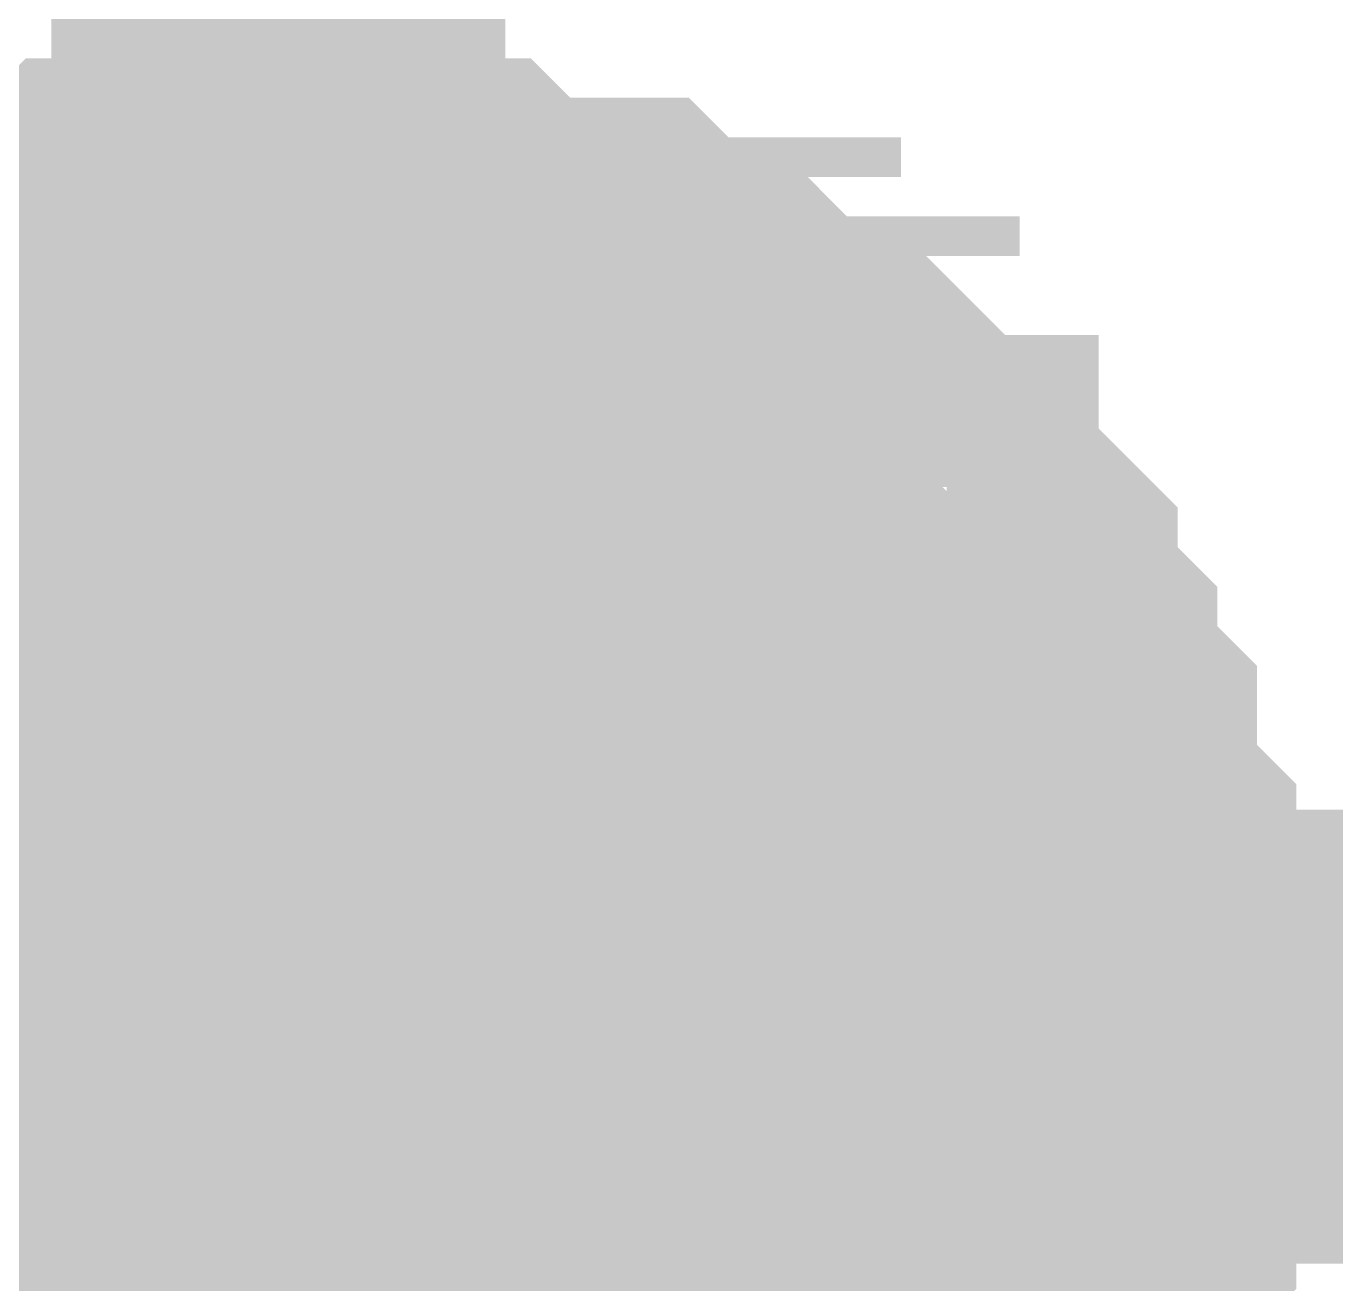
# Model space of a CAD drawing. Header units: inches. Extents: x 0 to 841, y 0 to 594.
# Drawn here: x 739.837 to 740.702, y 257.327 to 258.158 of the extents above; entities that cross this region are included whole.
import ezdxf

# ---------------------------------------------------------------- set-up
doc = ezdxf.new("R2010")
doc.units = ezdxf.units.IN
doc.layers.add('Sheet', color=255, linetype='Continuous')

msp = doc.modelspace()

# ---------------------------------------------------------------- linework, layer by layer
at = {"layer": 'Sheet'}
for points in [[(740.0037, 261.59308, 0.29972, 0.29972, 0), (740.0037, 257.49059, 0.29972, 0.29972, 0)], [(739.66399, 257.85641, 0.29972, 0.29972, 0), (739.69013, 257.88254, 0.29972, 0.29972, 0), (739.71626, 257.88254, 0.29972, 0.29972, 0), (739.74239, 257.90868, 0.29972, 0.29972, 0), (739.74239, 257.90868, 0.29972, 0.29972, 0), (739.76852, 257.93481, 0.29972, 0.29972, 0), (739.79465, 257.93481, 0.29972, 0.29972, 0), (739.82078, 257.96094, 0.29972, 0.29972, 0), (739.84691, 257.96094, 0.29972, 0.29972, 0), (739.87304, 257.96094, 0.29972, 0.29972, 0), (739.87304, 257.96094, 0.29972, 0.29972, 0), (739.89917, 257.98707, 0.29972, 0.29972, 0), (739.9253, 257.98707, 0.29972, 0.29972, 0), (739.95144, 257.98707, 0.29972, 0.29972, 0), (739.97757, 257.98707, 0.29972, 0.29972, 0), (740.0037, 257.98707, 0.29972, 0.29972, 0)], [(739.66399, 257.85641, 0.29972, 0.29972, 0), (739.69013, 257.88254, 0.29972, 0.29972, 0), (739.71626, 257.88254, 0.29972, 0.29972, 0), (739.74239, 257.90868, 0.29972, 0.29972, 0), (739.74239, 257.90868, 0.29972, 0.29972, 0), (739.76852, 257.93481, 0.29972, 0.29972, 0), (739.79465, 257.93481, 0.29972, 0.29972, 0), (739.82078, 257.96094, 0.29972, 0.29972, 0), (739.84691, 257.96094, 0.29972, 0.29972, 0), (739.87304, 257.96094, 0.29972, 0.29972, 0), (739.87304, 257.96094, 0.29972, 0.29972, 0), (739.89917, 257.98707, 0.29972, 0.29972, 0), (739.9253, 257.98707, 0.29972, 0.29972, 0), (739.95144, 257.98707, 0.29972, 0.29972, 0), (739.97757, 257.98707, 0.29972, 0.29972, 0), (740.0037, 257.98707, 0.29972, 0.29972, 0)], [(739.66399, 257.85641, 0.29972, 0.29972, 0), (739.69013, 257.88254, 0.29972, 0.29972, 0), (739.71626, 257.88254, 0.29972, 0.29972, 0), (739.74239, 257.90868, 0.29972, 0.29972, 0), (739.74239, 257.90868, 0.29972, 0.29972, 0), (739.76852, 257.93481, 0.29972, 0.29972, 0), (739.79465, 257.93481, 0.29972, 0.29972, 0), (739.82078, 257.96094, 0.29972, 0.29972, 0), (739.84691, 257.96094, 0.29972, 0.29972, 0), (739.87304, 257.96094, 0.29972, 0.29972, 0), (739.87304, 257.96094, 0.29972, 0.29972, 0), (739.89917, 257.98707, 0.29972, 0.29972, 0), (739.9253, 257.98707, 0.29972, 0.29972, 0), (739.95144, 257.98707, 0.29972, 0.29972, 0), (739.97757, 257.98707, 0.29972, 0.29972, 0), (740.0037, 257.98707, 0.29972, 0.29972, 0)], [(739.66399, 257.85641, 0.29972, 0.29972, 0), (739.69013, 257.88254, 0.29972, 0.29972, 0), (739.71626, 257.88254, 0.29972, 0.29972, 0), (739.74239, 257.90868, 0.29972, 0.29972, 0), (739.74239, 257.90868, 0.29972, 0.29972, 0), (739.76852, 257.93481, 0.29972, 0.29972, 0), (739.79465, 257.93481, 0.29972, 0.29972, 0), (739.82078, 257.96094, 0.29972, 0.29972, 0), (739.84691, 257.96094, 0.29972, 0.29972, 0), (739.87304, 257.96094, 0.29972, 0.29972, 0), (739.87304, 257.96094, 0.29972, 0.29972, 0), (739.89917, 257.98707, 0.29972, 0.29972, 0), (739.9253, 257.98707, 0.29972, 0.29972, 0), (739.95144, 257.98707, 0.29972, 0.29972, 0), (739.97757, 257.98707, 0.29972, 0.29972, 0), (740.0037, 257.98707, 0.29972, 0.29972, 0)], [(739.66399, 257.85641, 0.29972, 0.29972, 0), (739.69013, 257.88254, 0.29972, 0.29972, 0), (739.71626, 257.88254, 0.29972, 0.29972, 0), (739.74239, 257.90868, 0.29972, 0.29972, 0), (739.74239, 257.90868, 0.29972, 0.29972, 0), (739.76852, 257.93481, 0.29972, 0.29972, 0), (739.79465, 257.93481, 0.29972, 0.29972, 0), (739.82078, 257.96094, 0.29972, 0.29972, 0), (739.84691, 257.96094, 0.29972, 0.29972, 0), (739.87304, 257.96094, 0.29972, 0.29972, 0), (739.87304, 257.96094, 0.29972, 0.29972, 0), (739.89917, 257.98707, 0.29972, 0.29972, 0), (739.9253, 257.98707, 0.29972, 0.29972, 0), (739.95144, 257.98707, 0.29972, 0.29972, 0), (739.97757, 257.98707, 0.29972, 0.29972, 0), (740.0037, 257.98707, 0.29972, 0.29972, 0)], [(740.0037, 257.98707, 0.29972, 0.29972, 0), (740.0037, 257.98707, 0.29972, 0.29972, 0)], [(740.0037, 257.98707, 0.29972, 0.29972, 0), (740.02983, 257.98707, 0.29972, 0.29972, 0), (740.05596, 257.98707, 0.29972, 0.29972, 0), (740.08209, 257.98707, 0.29972, 0.29972, 0), (740.10822, 257.98707, 0.29972, 0.29972, 0), (740.13435, 257.96094, 0.29972, 0.29972, 0), (740.16048, 257.96094, 0.29972, 0.29972, 0), (740.18661, 257.96094, 0.29972, 0.29972, 0), (740.21275, 257.96094, 0.29972, 0.29972, 0), (740.23888, 257.93481, 0.29972, 0.29972, 0), (740.26501, 257.93481, 0.29972, 0.29972, 0), (740.26501, 257.90868, 0.29972, 0.29972, 0), (740.29114, 257.90868, 0.29972, 0.29972, 0), (740.31727, 257.88254, 0.29972, 0.29972, 0), (740.3434, 257.88254, 0.29972, 0.29972, 0), (740.3434, 257.85641, 0.29972, 0.29972, 0), (740.36953, 257.85641, 0.29972, 0.29972, 0), (740.39566, 257.83028, 0.29972, 0.29972, 0), (740.39566, 257.80415, 0.29972, 0.29972, 0), (740.42179, 257.80415, 0.29972, 0.29972, 0), (740.44792, 257.77802, 0.29972, 0.29972, 0), (740.44792, 257.75189, 0.29972, 0.29972, 0), (740.47405, 257.72576, 0.29972, 0.29972, 0), (740.47405, 257.69963, 0.29972, 0.29972, 0), (740.47405, 257.69963, 0.29972, 0.29972, 0), (740.50019, 257.6735, 0.29972, 0.29972, 0), (740.50019, 257.64737, 0.29972, 0.29972, 0), (740.50019, 257.62124, 0.29972, 0.29972, 0), (740.52632, 257.59511, 0.29972, 0.29972, 0), (740.52632, 257.56898, 0.29972, 0.29972, 0), (740.52632, 257.54285, 0.29972, 0.29972, 0), (740.52632, 257.51672, 0.29972, 0.29972, 0), (740.52632, 257.49059, 0.29972, 0.29972, 0)], [(740.0037, 257.98707, 0.29972, 0.29972, 0), (740.0037, 257.98707, 0.29972, 0.29972, 0)], [(740.0037, 257.98707, 0.29972, 0.29972, 0), (740.02983, 257.98707, 0.29972, 0.29972, 0), (740.05596, 257.98707, 0.29972, 0.29972, 0), (740.08209, 257.98707, 0.29972, 0.29972, 0), (740.10822, 257.98707, 0.29972, 0.29972, 0), (740.13435, 257.96094, 0.29972, 0.29972, 0), (740.16048, 257.96094, 0.29972, 0.29972, 0), (740.18661, 257.96094, 0.29972, 0.29972, 0), (740.21275, 257.96094, 0.29972, 0.29972, 0), (740.23888, 257.93481, 0.29972, 0.29972, 0), (740.26501, 257.93481, 0.29972, 0.29972, 0), (740.26501, 257.90868, 0.29972, 0.29972, 0), (740.29114, 257.90868, 0.29972, 0.29972, 0), (740.31727, 257.88254, 0.29972, 0.29972, 0), (740.3434, 257.88254, 0.29972, 0.29972, 0), (740.3434, 257.85641, 0.29972, 0.29972, 0), (740.36953, 257.85641, 0.29972, 0.29972, 0), (740.39566, 257.83028, 0.29972, 0.29972, 0), (740.39566, 257.80415, 0.29972, 0.29972, 0), (740.42179, 257.80415, 0.29972, 0.29972, 0), (740.44792, 257.77802, 0.29972, 0.29972, 0), (740.44792, 257.75189, 0.29972, 0.29972, 0), (740.47405, 257.72576, 0.29972, 0.29972, 0), (740.47405, 257.69963, 0.29972, 0.29972, 0), (740.47405, 257.69963, 0.29972, 0.29972, 0), (740.50019, 257.6735, 0.29972, 0.29972, 0), (740.50019, 257.64737, 0.29972, 0.29972, 0), (740.50019, 257.62124, 0.29972, 0.29972, 0), (740.52632, 257.59511, 0.29972, 0.29972, 0), (740.52632, 257.56898, 0.29972, 0.29972, 0), (740.52632, 257.54285, 0.29972, 0.29972, 0), (740.52632, 257.51672, 0.29972, 0.29972, 0), (740.52632, 257.49059, 0.29972, 0.29972, 0)], [(740.0037, 257.98707, 0.29972, 0.29972, 0), (740.0037, 257.98707, 0.29972, 0.29972, 0)], [(740.0037, 257.98707, 0.29972, 0.29972, 0), (740.02983, 257.98707, 0.29972, 0.29972, 0), (740.05596, 257.98707, 0.29972, 0.29972, 0), (740.08209, 257.98707, 0.29972, 0.29972, 0), (740.10822, 257.98707, 0.29972, 0.29972, 0), (740.13435, 257.96094, 0.29972, 0.29972, 0), (740.16048, 257.96094, 0.29972, 0.29972, 0), (740.18661, 257.96094, 0.29972, 0.29972, 0), (740.21275, 257.96094, 0.29972, 0.29972, 0), (740.23888, 257.93481, 0.29972, 0.29972, 0), (740.26501, 257.93481, 0.29972, 0.29972, 0), (740.26501, 257.90868, 0.29972, 0.29972, 0), (740.29114, 257.90868, 0.29972, 0.29972, 0), (740.31727, 257.88254, 0.29972, 0.29972, 0), (740.3434, 257.88254, 0.29972, 0.29972, 0), (740.3434, 257.85641, 0.29972, 0.29972, 0), (740.36953, 257.85641, 0.29972, 0.29972, 0), (740.39566, 257.83028, 0.29972, 0.29972, 0), (740.39566, 257.80415, 0.29972, 0.29972, 0), (740.42179, 257.80415, 0.29972, 0.29972, 0), (740.44792, 257.77802, 0.29972, 0.29972, 0), (740.44792, 257.75189, 0.29972, 0.29972, 0), (740.47405, 257.72576, 0.29972, 0.29972, 0), (740.47405, 257.69963, 0.29972, 0.29972, 0), (740.47405, 257.69963, 0.29972, 0.29972, 0), (740.50019, 257.6735, 0.29972, 0.29972, 0), (740.50019, 257.64737, 0.29972, 0.29972, 0), (740.50019, 257.62124, 0.29972, 0.29972, 0), (740.52632, 257.59511, 0.29972, 0.29972, 0), (740.52632, 257.56898, 0.29972, 0.29972, 0), (740.52632, 257.54285, 0.29972, 0.29972, 0), (740.52632, 257.51672, 0.29972, 0.29972, 0), (740.52632, 257.49059, 0.29972, 0.29972, 0)], [(740.0037, 257.98707, 0.29972, 0.29972, 0), (740.0037, 257.98707, 0.29972, 0.29972, 0)], [(740.0037, 257.98707, 0.29972, 0.29972, 0), (740.02983, 257.98707, 0.29972, 0.29972, 0), (740.05596, 257.98707, 0.29972, 0.29972, 0), (740.08209, 257.98707, 0.29972, 0.29972, 0), (740.10822, 257.98707, 0.29972, 0.29972, 0), (740.13435, 257.96094, 0.29972, 0.29972, 0), (740.16048, 257.96094, 0.29972, 0.29972, 0), (740.18661, 257.96094, 0.29972, 0.29972, 0), (740.21275, 257.96094, 0.29972, 0.29972, 0), (740.23888, 257.93481, 0.29972, 0.29972, 0), (740.26501, 257.93481, 0.29972, 0.29972, 0), (740.26501, 257.90868, 0.29972, 0.29972, 0), (740.29114, 257.90868, 0.29972, 0.29972, 0), (740.31727, 257.88254, 0.29972, 0.29972, 0), (740.3434, 257.88254, 0.29972, 0.29972, 0), (740.3434, 257.85641, 0.29972, 0.29972, 0), (740.36953, 257.85641, 0.29972, 0.29972, 0), (740.39566, 257.83028, 0.29972, 0.29972, 0), (740.39566, 257.80415, 0.29972, 0.29972, 0), (740.42179, 257.80415, 0.29972, 0.29972, 0), (740.44792, 257.77802, 0.29972, 0.29972, 0), (740.44792, 257.75189, 0.29972, 0.29972, 0), (740.47405, 257.72576, 0.29972, 0.29972, 0), (740.47405, 257.69963, 0.29972, 0.29972, 0), (740.47405, 257.69963, 0.29972, 0.29972, 0), (740.50019, 257.6735, 0.29972, 0.29972, 0), (740.50019, 257.64737, 0.29972, 0.29972, 0), (740.50019, 257.62124, 0.29972, 0.29972, 0), (740.52632, 257.59511, 0.29972, 0.29972, 0), (740.52632, 257.56898, 0.29972, 0.29972, 0), (740.52632, 257.54285, 0.29972, 0.29972, 0), (740.52632, 257.51672, 0.29972, 0.29972, 0), (740.52632, 257.49059, 0.29972, 0.29972, 0)], [(740.0037, 257.98707, 0.29972, 0.29972, 0), (740.0037, 257.98707, 0.29972, 0.29972, 0)], [(740.0037, 257.98707, 0.29972, 0.29972, 0), (740.02983, 257.98707, 0.29972, 0.29972, 0), (740.05596, 257.98707, 0.29972, 0.29972, 0), (740.08209, 257.98707, 0.29972, 0.29972, 0), (740.10822, 257.98707, 0.29972, 0.29972, 0), (740.13435, 257.96094, 0.29972, 0.29972, 0), (740.16048, 257.96094, 0.29972, 0.29972, 0), (740.18661, 257.96094, 0.29972, 0.29972, 0), (740.21275, 257.96094, 0.29972, 0.29972, 0), (740.23888, 257.93481, 0.29972, 0.29972, 0), (740.26501, 257.93481, 0.29972, 0.29972, 0), (740.26501, 257.90868, 0.29972, 0.29972, 0), (740.29114, 257.90868, 0.29972, 0.29972, 0), (740.31727, 257.88254, 0.29972, 0.29972, 0), (740.3434, 257.88254, 0.29972, 0.29972, 0), (740.3434, 257.85641, 0.29972, 0.29972, 0), (740.36953, 257.85641, 0.29972, 0.29972, 0), (740.39566, 257.83028, 0.29972, 0.29972, 0), (740.39566, 257.80415, 0.29972, 0.29972, 0), (740.42179, 257.80415, 0.29972, 0.29972, 0), (740.44792, 257.77802, 0.29972, 0.29972, 0), (740.44792, 257.75189, 0.29972, 0.29972, 0), (740.47405, 257.72576, 0.29972, 0.29972, 0), (740.47405, 257.69963, 0.29972, 0.29972, 0), (740.47405, 257.69963, 0.29972, 0.29972, 0), (740.50019, 257.6735, 0.29972, 0.29972, 0), (740.50019, 257.64737, 0.29972, 0.29972, 0), (740.50019, 257.62124, 0.29972, 0.29972, 0), (740.52632, 257.59511, 0.29972, 0.29972, 0), (740.52632, 257.56898, 0.29972, 0.29972, 0), (740.52632, 257.54285, 0.29972, 0.29972, 0), (740.52632, 257.51672, 0.29972, 0.29972, 0), (740.52632, 257.49059, 0.29972, 0.29972, 0)], [(739.76852, 257.93481, 0.09906, 0.09906, 0), (739.79465, 257.93481, 0.09906, 0.09906, 0), (739.82078, 257.96094, 0.09906, 0.09906, 0), (739.84691, 257.96094, 0.09906, 0.09906, 0), (739.87304, 257.96094, 0.09906, 0.09906, 0), (739.87304, 257.96094, 0.09906, 0.09906, 0), (739.89917, 257.98707, 0.09906, 0.09906, 0), (739.9253, 257.98707, 0.09906, 0.09906, 0), (739.95144, 257.98707, 0.09906, 0.09906, 0), (739.97757, 257.98707, 0.09906, 0.09906, 0), (740.0037, 257.98707, 0.09906, 0.09906, 0)], [(739.76852, 257.93481, 0.09906, 0.09906, 0), (739.79465, 257.93481, 0.09906, 0.09906, 0), (739.82078, 257.96094, 0.09906, 0.09906, 0), (739.84691, 257.96094, 0.09906, 0.09906, 0), (739.87304, 257.96094, 0.09906, 0.09906, 0), (739.87304, 257.96094, 0.09906, 0.09906, 0), (739.89917, 257.98707, 0.09906, 0.09906, 0), (739.9253, 257.98707, 0.09906, 0.09906, 0), (739.95144, 257.98707, 0.09906, 0.09906, 0), (739.97757, 257.98707, 0.09906, 0.09906, 0), (740.0037, 257.98707, 0.09906, 0.09906, 0)], [(739.76852, 257.93481, 0.09906, 0.09906, 0), (739.79465, 257.93481, 0.09906, 0.09906, 0), (739.82078, 257.96094, 0.09906, 0.09906, 0), (739.84691, 257.96094, 0.09906, 0.09906, 0), (739.87304, 257.96094, 0.09906, 0.09906, 0), (739.87304, 257.96094, 0.09906, 0.09906, 0), (739.89917, 257.98707, 0.09906, 0.09906, 0), (739.9253, 257.98707, 0.09906, 0.09906, 0), (739.95144, 257.98707, 0.09906, 0.09906, 0), (739.97757, 257.98707, 0.09906, 0.09906, 0), (740.0037, 257.98707, 0.09906, 0.09906, 0)], [(739.76852, 257.93481, 0.09906, 0.09906, 0), (739.79465, 257.93481, 0.09906, 0.09906, 0), (739.82078, 257.96094, 0.09906, 0.09906, 0), (739.84691, 257.96094, 0.09906, 0.09906, 0), (739.87304, 257.96094, 0.09906, 0.09906, 0), (739.87304, 257.96094, 0.09906, 0.09906, 0), (739.89917, 257.98707, 0.09906, 0.09906, 0), (739.9253, 257.98707, 0.09906, 0.09906, 0), (739.95144, 257.98707, 0.09906, 0.09906, 0), (739.97757, 257.98707, 0.09906, 0.09906, 0), (740.0037, 257.98707, 0.09906, 0.09906, 0)], [(739.76852, 257.93481, 0.09906, 0.09906, 0), (739.79465, 257.93481, 0.09906, 0.09906, 0), (739.82078, 257.96094, 0.09906, 0.09906, 0), (739.84691, 257.96094, 0.09906, 0.09906, 0), (739.87304, 257.96094, 0.09906, 0.09906, 0), (739.87304, 257.96094, 0.09906, 0.09906, 0), (739.89917, 257.98707, 0.09906, 0.09906, 0), (739.9253, 257.98707, 0.09906, 0.09906, 0), (739.95144, 257.98707, 0.09906, 0.09906, 0), (739.97757, 257.98707, 0.09906, 0.09906, 0), (740.0037, 257.98707, 0.09906, 0.09906, 0)], [(740.0037, 257.98707, 0.09906, 0.09906, 0), (740.0037, 257.98707, 0.09906, 0.09906, 0)], [(740.0037, 257.98707, 0.09906, 0.09906, 0), (740.02983, 257.98707, 0.09906, 0.09906, 0), (740.05596, 257.98707, 0.09906, 0.09906, 0), (740.08209, 257.98707, 0.09906, 0.09906, 0), (740.10822, 257.98707, 0.09906, 0.09906, 0), (740.13435, 257.96094, 0.09906, 0.09906, 0), (740.16048, 257.96094, 0.09906, 0.09906, 0), (740.18661, 257.96094, 0.09906, 0.09906, 0), (740.21275, 257.96094, 0.09906, 0.09906, 0), (740.23888, 257.93481, 0.09906, 0.09906, 0), (740.26501, 257.93481, 0.09906, 0.09906, 0), (740.26501, 257.90868, 0.09906, 0.09906, 0), (740.29114, 257.90868, 0.09906, 0.09906, 0), (740.31727, 257.88254, 0.09906, 0.09906, 0), (740.3434, 257.88254, 0.09906, 0.09906, 0), (740.3434, 257.85641, 0.09906, 0.09906, 0), (740.36953, 257.85641, 0.09906, 0.09906, 0), (740.39566, 257.83028, 0.09906, 0.09906, 0), (740.39566, 257.80415, 0.09906, 0.09906, 0), (740.42179, 257.80415, 0.09906, 0.09906, 0), (740.44792, 257.77802, 0.09906, 0.09906, 0), (740.44792, 257.75189, 0.09906, 0.09906, 0), (740.47405, 257.72576, 0.09906, 0.09906, 0), (740.47405, 257.69963, 0.09906, 0.09906, 0), (740.47405, 257.69963, 0.09906, 0.09906, 0), (740.50019, 257.6735, 0.09906, 0.09906, 0), (740.50019, 257.64737, 0.09906, 0.09906, 0), (740.50019, 257.62124, 0.09906, 0.09906, 0), (740.52632, 257.59511, 0.09906, 0.09906, 0), (740.52632, 257.56898, 0.09906, 0.09906, 0), (740.52632, 257.54285, 0.09906, 0.09906, 0), (740.52632, 257.51672, 0.09906, 0.09906, 0), (740.52632, 257.49059, 0.09906, 0.09906, 0)], [(740.0037, 257.98707, 0.09906, 0.09906, 0), (740.0037, 257.98707, 0.09906, 0.09906, 0)], [(740.0037, 257.98707, 0.09906, 0.09906, 0), (740.02983, 257.98707, 0.09906, 0.09906, 0), (740.05596, 257.98707, 0.09906, 0.09906, 0), (740.08209, 257.98707, 0.09906, 0.09906, 0), (740.10822, 257.98707, 0.09906, 0.09906, 0), (740.13435, 257.96094, 0.09906, 0.09906, 0), (740.16048, 257.96094, 0.09906, 0.09906, 0), (740.18661, 257.96094, 0.09906, 0.09906, 0), (740.21275, 257.96094, 0.09906, 0.09906, 0), (740.23888, 257.93481, 0.09906, 0.09906, 0), (740.26501, 257.93481, 0.09906, 0.09906, 0), (740.26501, 257.90868, 0.09906, 0.09906, 0), (740.29114, 257.90868, 0.09906, 0.09906, 0), (740.31727, 257.88254, 0.09906, 0.09906, 0), (740.3434, 257.88254, 0.09906, 0.09906, 0), (740.3434, 257.85641, 0.09906, 0.09906, 0), (740.36953, 257.85641, 0.09906, 0.09906, 0), (740.39566, 257.83028, 0.09906, 0.09906, 0), (740.39566, 257.80415, 0.09906, 0.09906, 0), (740.42179, 257.80415, 0.09906, 0.09906, 0), (740.44792, 257.77802, 0.09906, 0.09906, 0), (740.44792, 257.75189, 0.09906, 0.09906, 0), (740.47405, 257.72576, 0.09906, 0.09906, 0), (740.47405, 257.69963, 0.09906, 0.09906, 0), (740.47405, 257.69963, 0.09906, 0.09906, 0), (740.50019, 257.6735, 0.09906, 0.09906, 0), (740.50019, 257.64737, 0.09906, 0.09906, 0), (740.50019, 257.62124, 0.09906, 0.09906, 0), (740.52632, 257.59511, 0.09906, 0.09906, 0), (740.52632, 257.56898, 0.09906, 0.09906, 0), (740.52632, 257.54285, 0.09906, 0.09906, 0), (740.52632, 257.51672, 0.09906, 0.09906, 0), (740.52632, 257.49059, 0.09906, 0.09906, 0)], [(740.0037, 257.98707, 0.09906, 0.09906, 0), (740.0037, 257.98707, 0.09906, 0.09906, 0)], [(740.0037, 257.98707, 0.09906, 0.09906, 0), (740.02983, 257.98707, 0.09906, 0.09906, 0), (740.05596, 257.98707, 0.09906, 0.09906, 0), (740.08209, 257.98707, 0.09906, 0.09906, 0), (740.10822, 257.98707, 0.09906, 0.09906, 0), (740.13435, 257.96094, 0.09906, 0.09906, 0), (740.16048, 257.96094, 0.09906, 0.09906, 0), (740.18661, 257.96094, 0.09906, 0.09906, 0), (740.21275, 257.96094, 0.09906, 0.09906, 0), (740.23888, 257.93481, 0.09906, 0.09906, 0), (740.26501, 257.93481, 0.09906, 0.09906, 0), (740.26501, 257.90868, 0.09906, 0.09906, 0), (740.29114, 257.90868, 0.09906, 0.09906, 0), (740.31727, 257.88254, 0.09906, 0.09906, 0), (740.3434, 257.88254, 0.09906, 0.09906, 0), (740.3434, 257.85641, 0.09906, 0.09906, 0), (740.36953, 257.85641, 0.09906, 0.09906, 0), (740.39566, 257.83028, 0.09906, 0.09906, 0), (740.39566, 257.80415, 0.09906, 0.09906, 0), (740.42179, 257.80415, 0.09906, 0.09906, 0), (740.44792, 257.77802, 0.09906, 0.09906, 0), (740.44792, 257.75189, 0.09906, 0.09906, 0), (740.47405, 257.72576, 0.09906, 0.09906, 0), (740.47405, 257.69963, 0.09906, 0.09906, 0), (740.47405, 257.69963, 0.09906, 0.09906, 0), (740.50019, 257.6735, 0.09906, 0.09906, 0), (740.50019, 257.64737, 0.09906, 0.09906, 0), (740.50019, 257.62124, 0.09906, 0.09906, 0), (740.52632, 257.59511, 0.09906, 0.09906, 0), (740.52632, 257.56898, 0.09906, 0.09906, 0), (740.52632, 257.54285, 0.09906, 0.09906, 0), (740.52632, 257.51672, 0.09906, 0.09906, 0), (740.52632, 257.49059, 0.09906, 0.09906, 0)], [(740.0037, 257.98707, 0.09906, 0.09906, 0), (740.0037, 257.98707, 0.09906, 0.09906, 0)], [(740.0037, 257.98707, 0.09906, 0.09906, 0), (740.02983, 257.98707, 0.09906, 0.09906, 0), (740.05596, 257.98707, 0.09906, 0.09906, 0), (740.08209, 257.98707, 0.09906, 0.09906, 0), (740.10822, 257.98707, 0.09906, 0.09906, 0), (740.13435, 257.96094, 0.09906, 0.09906, 0), (740.16048, 257.96094, 0.09906, 0.09906, 0), (740.18661, 257.96094, 0.09906, 0.09906, 0), (740.21275, 257.96094, 0.09906, 0.09906, 0), (740.23888, 257.93481, 0.09906, 0.09906, 0), (740.26501, 257.93481, 0.09906, 0.09906, 0), (740.26501, 257.90868, 0.09906, 0.09906, 0), (740.29114, 257.90868, 0.09906, 0.09906, 0), (740.31727, 257.88254, 0.09906, 0.09906, 0), (740.3434, 257.88254, 0.09906, 0.09906, 0), (740.3434, 257.85641, 0.09906, 0.09906, 0), (740.36953, 257.85641, 0.09906, 0.09906, 0), (740.39566, 257.83028, 0.09906, 0.09906, 0), (740.39566, 257.80415, 0.09906, 0.09906, 0), (740.42179, 257.80415, 0.09906, 0.09906, 0), (740.44792, 257.77802, 0.09906, 0.09906, 0), (740.44792, 257.75189, 0.09906, 0.09906, 0), (740.47405, 257.72576, 0.09906, 0.09906, 0), (740.47405, 257.69963, 0.09906, 0.09906, 0), (740.47405, 257.69963, 0.09906, 0.09906, 0), (740.50019, 257.6735, 0.09906, 0.09906, 0), (740.50019, 257.64737, 0.09906, 0.09906, 0), (740.50019, 257.62124, 0.09906, 0.09906, 0), (740.52632, 257.59511, 0.09906, 0.09906, 0), (740.52632, 257.56898, 0.09906, 0.09906, 0), (740.52632, 257.54285, 0.09906, 0.09906, 0), (740.52632, 257.51672, 0.09906, 0.09906, 0), (740.52632, 257.49059, 0.09906, 0.09906, 0)], [(740.0037, 257.98707, 0.09906, 0.09906, 0), (740.0037, 257.98707, 0.09906, 0.09906, 0)], [(740.0037, 257.98707, 0.09906, 0.09906, 0), (740.02983, 257.98707, 0.09906, 0.09906, 0), (740.05596, 257.98707, 0.09906, 0.09906, 0), (740.08209, 257.98707, 0.09906, 0.09906, 0), (740.10822, 257.98707, 0.09906, 0.09906, 0), (740.13435, 257.96094, 0.09906, 0.09906, 0), (740.16048, 257.96094, 0.09906, 0.09906, 0), (740.18661, 257.96094, 0.09906, 0.09906, 0), (740.21275, 257.96094, 0.09906, 0.09906, 0), (740.23888, 257.93481, 0.09906, 0.09906, 0), (740.26501, 257.93481, 0.09906, 0.09906, 0), (740.26501, 257.90868, 0.09906, 0.09906, 0), (740.29114, 257.90868, 0.09906, 0.09906, 0), (740.31727, 257.88254, 0.09906, 0.09906, 0), (740.3434, 257.88254, 0.09906, 0.09906, 0), (740.3434, 257.85641, 0.09906, 0.09906, 0), (740.36953, 257.85641, 0.09906, 0.09906, 0), (740.39566, 257.83028, 0.09906, 0.09906, 0), (740.39566, 257.80415, 0.09906, 0.09906, 0), (740.42179, 257.80415, 0.09906, 0.09906, 0), (740.44792, 257.77802, 0.09906, 0.09906, 0), (740.44792, 257.75189, 0.09906, 0.09906, 0), (740.47405, 257.72576, 0.09906, 0.09906, 0), (740.47405, 257.69963, 0.09906, 0.09906, 0), (740.47405, 257.69963, 0.09906, 0.09906, 0), (740.50019, 257.6735, 0.09906, 0.09906, 0), (740.50019, 257.64737, 0.09906, 0.09906, 0), (740.50019, 257.62124, 0.09906, 0.09906, 0), (740.52632, 257.59511, 0.09906, 0.09906, 0), (740.52632, 257.56898, 0.09906, 0.09906, 0), (740.52632, 257.54285, 0.09906, 0.09906, 0), (740.52632, 257.51672, 0.09906, 0.09906, 0), (740.52632, 257.49059, 0.09906, 0.09906, 0)], [(752.52044, 257.49059, 0.29972, 0.29972, 0), (740.0037, 257.49059, 0.29972, 0.29972, 0), (735.01268, 257.49059, 0.29972, 0.29972, 0)], [(740.52632, 257.49059, 0.29972, 0.29972, 0), (740.52632, 257.46446, 0.29972, 0.29972, 0), (740.52632, 257.43833, 0.29972, 0.29972, 0), (740.52632, 257.41219, 0.29972, 0.29972, 0), (740.52632, 257.38606, 0.29972, 0.29972, 0), (740.50019, 257.35993, 0.29972, 0.29972, 0), (740.50019, 257.3338, 0.29972, 0.29972, 0), (740.50019, 257.30767, 0.29972, 0.29972, 0), (740.47405, 257.28154, 0.29972, 0.29972, 0), (740.47405, 257.25541, 0.29972, 0.29972, 0), (740.47405, 257.22928, 0.29972, 0.29972, 0), (740.44792, 257.22928, 0.29972, 0.29972, 0), (740.44792, 257.20315, 0.29972, 0.29972, 0), (740.42179, 257.17702, 0.29972, 0.29972, 0)], [(740.52632, 257.49059, 0.29972, 0.29972, 0), (740.52632, 257.46446, 0.29972, 0.29972, 0), (740.52632, 257.43833, 0.29972, 0.29972, 0), (740.52632, 257.41219, 0.29972, 0.29972, 0), (740.52632, 257.38606, 0.29972, 0.29972, 0), (740.50019, 257.35993, 0.29972, 0.29972, 0), (740.50019, 257.3338, 0.29972, 0.29972, 0), (740.50019, 257.30767, 0.29972, 0.29972, 0), (740.47405, 257.28154, 0.29972, 0.29972, 0), (740.47405, 257.25541, 0.29972, 0.29972, 0), (740.47405, 257.22928, 0.29972, 0.29972, 0), (740.44792, 257.22928, 0.29972, 0.29972, 0), (740.44792, 257.20315, 0.29972, 0.29972, 0), (740.42179, 257.17702, 0.29972, 0.29972, 0)], [(740.52632, 257.49059, 0.29972, 0.29972, 0), (740.52632, 257.46446, 0.29972, 0.29972, 0), (740.52632, 257.43833, 0.29972, 0.29972, 0), (740.52632, 257.41219, 0.29972, 0.29972, 0), (740.52632, 257.38606, 0.29972, 0.29972, 0), (740.50019, 257.35993, 0.29972, 0.29972, 0), (740.50019, 257.3338, 0.29972, 0.29972, 0), (740.50019, 257.30767, 0.29972, 0.29972, 0), (740.47405, 257.28154, 0.29972, 0.29972, 0), (740.47405, 257.25541, 0.29972, 0.29972, 0), (740.47405, 257.22928, 0.29972, 0.29972, 0), (740.44792, 257.22928, 0.29972, 0.29972, 0), (740.44792, 257.20315, 0.29972, 0.29972, 0), (740.42179, 257.17702, 0.29972, 0.29972, 0)], [(740.52632, 257.49059, 0.29972, 0.29972, 0), (740.52632, 257.46446, 0.29972, 0.29972, 0), (740.52632, 257.43833, 0.29972, 0.29972, 0), (740.52632, 257.41219, 0.29972, 0.29972, 0), (740.52632, 257.38606, 0.29972, 0.29972, 0), (740.50019, 257.35993, 0.29972, 0.29972, 0), (740.50019, 257.3338, 0.29972, 0.29972, 0), (740.50019, 257.30767, 0.29972, 0.29972, 0), (740.47405, 257.28154, 0.29972, 0.29972, 0), (740.47405, 257.25541, 0.29972, 0.29972, 0), (740.47405, 257.22928, 0.29972, 0.29972, 0), (740.44792, 257.22928, 0.29972, 0.29972, 0), (740.44792, 257.20315, 0.29972, 0.29972, 0), (740.42179, 257.17702, 0.29972, 0.29972, 0)], [(740.52632, 257.49059, 0.29972, 0.29972, 0), (740.52632, 257.46446, 0.29972, 0.29972, 0), (740.52632, 257.43833, 0.29972, 0.29972, 0), (740.52632, 257.41219, 0.29972, 0.29972, 0), (740.52632, 257.38606, 0.29972, 0.29972, 0), (740.50019, 257.35993, 0.29972, 0.29972, 0), (740.50019, 257.3338, 0.29972, 0.29972, 0), (740.50019, 257.30767, 0.29972, 0.29972, 0), (740.47405, 257.28154, 0.29972, 0.29972, 0), (740.47405, 257.25541, 0.29972, 0.29972, 0), (740.47405, 257.22928, 0.29972, 0.29972, 0), (740.44792, 257.22928, 0.29972, 0.29972, 0), (740.44792, 257.20315, 0.29972, 0.29972, 0), (740.42179, 257.17702, 0.29972, 0.29972, 0)], [(740.52632, 257.49059, 0.29972, 0.29972, 0), (740.52632, 257.49059, 0.29972, 0.29972, 0), (740.52632, 257.49059, 0.29972, 0.29972, 0), (740.52632, 257.49059, 0.29972, 0.29972, 0), (740.52632, 257.49059, 0.29972, 0.29972, 0), (740.52632, 257.49059, 0.29972, 0.29972, 0), (740.52632, 257.49059, 0.29972, 0.29972, 0), (740.52632, 257.49059, 0.29972, 0.29972, 0), (740.52632, 257.49059, 0.29972, 0.29972, 0), (740.52632, 257.49059, 0.29972, 0.29972, 0), (740.52632, 257.49059, 0.29972, 0.29972, 0), (740.52632, 257.49059, 0.29972, 0.29972, 0), (740.52632, 257.49059, 0.29972, 0.29972, 0), (740.52632, 257.49059, 0.29972, 0.29972, 0), (740.52632, 257.49059, 0.29972, 0.29972, 0), (740.52632, 257.49059, 0.29972, 0.29972, 0), (740.52632, 257.49059, 0.29972, 0.29972, 0), (740.52632, 257.49059, 0.29972, 0.29972, 0), (740.52632, 257.49059, 0.29972, 0.29972, 0), (740.52632, 257.49059, 0.29972, 0.29972, 0), (740.52632, 257.49059, 0.29972, 0.29972, 0), (740.52632, 257.49059, 0.29972, 0.29972, 0), (740.52632, 257.49059, 0.29972, 0.29972, 0), (740.52632, 257.49059, 0.29972, 0.29972, 0), (740.52632, 257.49059, 0.29972, 0.29972, 0), (740.52632, 257.49059, 0.29972, 0.29972, 0), (740.52632, 257.49059, 0.29972, 0.29972, 0), (740.52632, 257.49059, 0.29972, 0.29972, 0), (740.52632, 257.49059, 0.29972, 0.29972, 0), (740.52632, 257.49059, 0.29972, 0.29972, 0), (740.52632, 257.49059, 0.29972, 0.29972, 0), (740.52632, 257.49059, 0.29972, 0.29972, 0), (740.52632, 257.49059, 0.29972, 0.29972, 0)], [(740.52632, 257.49059, 0.29972, 0.29972, 0), (740.52632, 257.49059, 0.29972, 0.29972, 0)], [(740.52632, 257.49059, 0.29972, 0.29972, 0), (740.52632, 257.49059, 0.29972, 0.29972, 0), (740.52632, 257.49059, 0.29972, 0.29972, 0), (740.52632, 257.49059, 0.29972, 0.29972, 0), (740.52632, 257.49059, 0.29972, 0.29972, 0), (740.52632, 257.49059, 0.29972, 0.29972, 0), (740.52632, 257.49059, 0.29972, 0.29972, 0), (740.52632, 257.49059, 0.29972, 0.29972, 0), (740.52632, 257.49059, 0.29972, 0.29972, 0), (740.52632, 257.49059, 0.29972, 0.29972, 0), (740.52632, 257.49059, 0.29972, 0.29972, 0), (740.52632, 257.49059, 0.29972, 0.29972, 0), (740.52632, 257.49059, 0.29972, 0.29972, 0), (740.52632, 257.49059, 0.29972, 0.29972, 0), (740.52632, 257.49059, 0.29972, 0.29972, 0), (740.52632, 257.49059, 0.29972, 0.29972, 0), (740.52632, 257.49059, 0.29972, 0.29972, 0), (740.52632, 257.49059, 0.29972, 0.29972, 0), (740.52632, 257.49059, 0.29972, 0.29972, 0), (740.52632, 257.49059, 0.29972, 0.29972, 0), (740.52632, 257.49059, 0.29972, 0.29972, 0), (740.52632, 257.49059, 0.29972, 0.29972, 0), (740.52632, 257.49059, 0.29972, 0.29972, 0), (740.52632, 257.49059, 0.29972, 0.29972, 0), (740.52632, 257.49059, 0.29972, 0.29972, 0), (740.52632, 257.49059, 0.29972, 0.29972, 0), (740.52632, 257.49059, 0.29972, 0.29972, 0), (740.52632, 257.49059, 0.29972, 0.29972, 0), (740.52632, 257.49059, 0.29972, 0.29972, 0), (740.52632, 257.49059, 0.29972, 0.29972, 0), (740.52632, 257.49059, 0.29972, 0.29972, 0), (740.52632, 257.49059, 0.29972, 0.29972, 0), (740.52632, 257.49059, 0.29972, 0.29972, 0)], [(740.52632, 257.49059, 0.29972, 0.29972, 0), (740.52632, 257.49059, 0.29972, 0.29972, 0)], [(740.52632, 257.49059, 0.29972, 0.29972, 0), (740.52632, 257.49059, 0.29972, 0.29972, 0), (740.52632, 257.49059, 0.29972, 0.29972, 0), (740.52632, 257.49059, 0.29972, 0.29972, 0), (740.52632, 257.49059, 0.29972, 0.29972, 0), (740.52632, 257.49059, 0.29972, 0.29972, 0), (740.52632, 257.49059, 0.29972, 0.29972, 0), (740.52632, 257.49059, 0.29972, 0.29972, 0), (740.52632, 257.49059, 0.29972, 0.29972, 0), (740.52632, 257.49059, 0.29972, 0.29972, 0), (740.52632, 257.49059, 0.29972, 0.29972, 0), (740.52632, 257.49059, 0.29972, 0.29972, 0), (740.52632, 257.49059, 0.29972, 0.29972, 0), (740.52632, 257.49059, 0.29972, 0.29972, 0), (740.52632, 257.49059, 0.29972, 0.29972, 0), (740.52632, 257.49059, 0.29972, 0.29972, 0), (740.52632, 257.49059, 0.29972, 0.29972, 0), (740.52632, 257.49059, 0.29972, 0.29972, 0), (740.52632, 257.49059, 0.29972, 0.29972, 0), (740.52632, 257.49059, 0.29972, 0.29972, 0), (740.52632, 257.49059, 0.29972, 0.29972, 0), (740.52632, 257.49059, 0.29972, 0.29972, 0), (740.52632, 257.49059, 0.29972, 0.29972, 0), (740.52632, 257.49059, 0.29972, 0.29972, 0), (740.52632, 257.49059, 0.29972, 0.29972, 0), (740.52632, 257.49059, 0.29972, 0.29972, 0), (740.52632, 257.49059, 0.29972, 0.29972, 0), (740.52632, 257.49059, 0.29972, 0.29972, 0), (740.52632, 257.49059, 0.29972, 0.29972, 0), (740.52632, 257.49059, 0.29972, 0.29972, 0), (740.52632, 257.49059, 0.29972, 0.29972, 0), (740.52632, 257.49059, 0.29972, 0.29972, 0), (740.52632, 257.49059, 0.29972, 0.29972, 0)], [(740.52632, 257.49059, 0.29972, 0.29972, 0), (740.52632, 257.49059, 0.29972, 0.29972, 0)], [(740.52632, 257.49059, 0.29972, 0.29972, 0), (740.52632, 257.49059, 0.29972, 0.29972, 0), (740.52632, 257.49059, 0.29972, 0.29972, 0), (740.52632, 257.49059, 0.29972, 0.29972, 0), (740.52632, 257.49059, 0.29972, 0.29972, 0), (740.52632, 257.49059, 0.29972, 0.29972, 0), (740.52632, 257.49059, 0.29972, 0.29972, 0), (740.52632, 257.49059, 0.29972, 0.29972, 0), (740.52632, 257.49059, 0.29972, 0.29972, 0), (740.52632, 257.49059, 0.29972, 0.29972, 0), (740.52632, 257.49059, 0.29972, 0.29972, 0), (740.52632, 257.49059, 0.29972, 0.29972, 0), (740.52632, 257.49059, 0.29972, 0.29972, 0), (740.52632, 257.49059, 0.29972, 0.29972, 0), (740.52632, 257.49059, 0.29972, 0.29972, 0), (740.52632, 257.49059, 0.29972, 0.29972, 0), (740.52632, 257.49059, 0.29972, 0.29972, 0), (740.52632, 257.49059, 0.29972, 0.29972, 0), (740.52632, 257.49059, 0.29972, 0.29972, 0), (740.52632, 257.49059, 0.29972, 0.29972, 0), (740.52632, 257.49059, 0.29972, 0.29972, 0), (740.52632, 257.49059, 0.29972, 0.29972, 0), (740.52632, 257.49059, 0.29972, 0.29972, 0), (740.52632, 257.49059, 0.29972, 0.29972, 0), (740.52632, 257.49059, 0.29972, 0.29972, 0), (740.52632, 257.49059, 0.29972, 0.29972, 0), (740.52632, 257.49059, 0.29972, 0.29972, 0), (740.52632, 257.49059, 0.29972, 0.29972, 0), (740.52632, 257.49059, 0.29972, 0.29972, 0), (740.52632, 257.49059, 0.29972, 0.29972, 0), (740.52632, 257.49059, 0.29972, 0.29972, 0), (740.52632, 257.49059, 0.29972, 0.29972, 0), (740.52632, 257.49059, 0.29972, 0.29972, 0)], [(740.52632, 257.49059, 0.29972, 0.29972, 0), (740.52632, 257.49059, 0.29972, 0.29972, 0)], [(740.52632, 257.49059, 0.29972, 0.29972, 0), (740.52632, 257.49059, 0.29972, 0.29972, 0), (740.52632, 257.49059, 0.29972, 0.29972, 0), (740.52632, 257.49059, 0.29972, 0.29972, 0), (740.52632, 257.49059, 0.29972, 0.29972, 0), (740.52632, 257.49059, 0.29972, 0.29972, 0), (740.52632, 257.49059, 0.29972, 0.29972, 0), (740.52632, 257.49059, 0.29972, 0.29972, 0), (740.52632, 257.49059, 0.29972, 0.29972, 0), (740.52632, 257.49059, 0.29972, 0.29972, 0), (740.52632, 257.49059, 0.29972, 0.29972, 0), (740.52632, 257.49059, 0.29972, 0.29972, 0), (740.52632, 257.49059, 0.29972, 0.29972, 0), (740.52632, 257.49059, 0.29972, 0.29972, 0), (740.52632, 257.49059, 0.29972, 0.29972, 0), (740.52632, 257.49059, 0.29972, 0.29972, 0), (740.52632, 257.49059, 0.29972, 0.29972, 0), (740.52632, 257.49059, 0.29972, 0.29972, 0), (740.52632, 257.49059, 0.29972, 0.29972, 0), (740.52632, 257.49059, 0.29972, 0.29972, 0), (740.52632, 257.49059, 0.29972, 0.29972, 0), (740.52632, 257.49059, 0.29972, 0.29972, 0), (740.52632, 257.49059, 0.29972, 0.29972, 0), (740.52632, 257.49059, 0.29972, 0.29972, 0), (740.52632, 257.49059, 0.29972, 0.29972, 0), (740.52632, 257.49059, 0.29972, 0.29972, 0), (740.52632, 257.49059, 0.29972, 0.29972, 0), (740.52632, 257.49059, 0.29972, 0.29972, 0), (740.52632, 257.49059, 0.29972, 0.29972, 0), (740.52632, 257.49059, 0.29972, 0.29972, 0), (740.52632, 257.49059, 0.29972, 0.29972, 0), (740.52632, 257.49059, 0.29972, 0.29972, 0), (740.52632, 257.49059, 0.29972, 0.29972, 0)], [(740.52632, 257.49059, 0.29972, 0.29972, 0), (740.52632, 257.49059, 0.29972, 0.29972, 0)], [(740.52632, 257.49059, 0.09906, 0.09906, 0), (740.52632, 257.46446, 0.09906, 0.09906, 0), (740.52632, 257.43833, 0.09906, 0.09906, 0), (740.52632, 257.41219, 0.09906, 0.09906, 0), (740.52632, 257.38606, 0.09906, 0.09906, 0), (740.50019, 257.35993, 0.09906, 0.09906, 0), (740.50019, 257.3338, 0.09906, 0.09906, 0), (740.50019, 257.30767, 0.09906, 0.09906, 0), (740.47405, 257.28154, 0.09906, 0.09906, 0), (740.47405, 257.25541, 0.09906, 0.09906, 0)], [(740.52632, 257.49059, 0.09906, 0.09906, 0), (740.52632, 257.46446, 0.09906, 0.09906, 0), (740.52632, 257.43833, 0.09906, 0.09906, 0), (740.52632, 257.41219, 0.09906, 0.09906, 0), (740.52632, 257.38606, 0.09906, 0.09906, 0), (740.50019, 257.35993, 0.09906, 0.09906, 0), (740.50019, 257.3338, 0.09906, 0.09906, 0), (740.50019, 257.30767, 0.09906, 0.09906, 0), (740.47405, 257.28154, 0.09906, 0.09906, 0), (740.47405, 257.25541, 0.09906, 0.09906, 0)], [(740.52632, 257.49059, 0.09906, 0.09906, 0), (740.52632, 257.46446, 0.09906, 0.09906, 0), (740.52632, 257.43833, 0.09906, 0.09906, 0), (740.52632, 257.41219, 0.09906, 0.09906, 0), (740.52632, 257.38606, 0.09906, 0.09906, 0), (740.50019, 257.35993, 0.09906, 0.09906, 0), (740.50019, 257.3338, 0.09906, 0.09906, 0), (740.50019, 257.30767, 0.09906, 0.09906, 0), (740.47405, 257.28154, 0.09906, 0.09906, 0), (740.47405, 257.25541, 0.09906, 0.09906, 0)], [(740.52632, 257.49059, 0.09906, 0.09906, 0), (740.52632, 257.46446, 0.09906, 0.09906, 0), (740.52632, 257.43833, 0.09906, 0.09906, 0), (740.52632, 257.41219, 0.09906, 0.09906, 0), (740.52632, 257.38606, 0.09906, 0.09906, 0), (740.50019, 257.35993, 0.09906, 0.09906, 0), (740.50019, 257.3338, 0.09906, 0.09906, 0), (740.50019, 257.30767, 0.09906, 0.09906, 0), (740.47405, 257.28154, 0.09906, 0.09906, 0), (740.47405, 257.25541, 0.09906, 0.09906, 0)], [(740.52632, 257.49059, 0.09906, 0.09906, 0), (740.52632, 257.46446, 0.09906, 0.09906, 0), (740.52632, 257.43833, 0.09906, 0.09906, 0), (740.52632, 257.41219, 0.09906, 0.09906, 0), (740.52632, 257.38606, 0.09906, 0.09906, 0), (740.50019, 257.35993, 0.09906, 0.09906, 0), (740.50019, 257.3338, 0.09906, 0.09906, 0), (740.50019, 257.30767, 0.09906, 0.09906, 0), (740.47405, 257.28154, 0.09906, 0.09906, 0), (740.47405, 257.25541, 0.09906, 0.09906, 0)], [(740.52632, 257.49059, 0.09906, 0.09906, 0), (740.52632, 257.49059, 0.09906, 0.09906, 0), (740.52632, 257.49059, 0.09906, 0.09906, 0), (740.52632, 257.49059, 0.09906, 0.09906, 0), (740.52632, 257.49059, 0.09906, 0.09906, 0), (740.52632, 257.49059, 0.09906, 0.09906, 0), (740.52632, 257.49059, 0.09906, 0.09906, 0), (740.52632, 257.49059, 0.09906, 0.09906, 0), (740.52632, 257.49059, 0.09906, 0.09906, 0), (740.52632, 257.49059, 0.09906, 0.09906, 0), (740.52632, 257.49059, 0.09906, 0.09906, 0), (740.52632, 257.49059, 0.09906, 0.09906, 0), (740.52632, 257.49059, 0.09906, 0.09906, 0), (740.52632, 257.49059, 0.09906, 0.09906, 0), (740.52632, 257.49059, 0.09906, 0.09906, 0), (740.52632, 257.49059, 0.09906, 0.09906, 0), (740.52632, 257.49059, 0.09906, 0.09906, 0), (740.52632, 257.49059, 0.09906, 0.09906, 0), (740.52632, 257.49059, 0.09906, 0.09906, 0), (740.52632, 257.49059, 0.09906, 0.09906, 0), (740.52632, 257.49059, 0.09906, 0.09906, 0), (740.52632, 257.49059, 0.09906, 0.09906, 0), (740.52632, 257.49059, 0.09906, 0.09906, 0), (740.52632, 257.49059, 0.09906, 0.09906, 0), (740.52632, 257.49059, 0.09906, 0.09906, 0), (740.52632, 257.49059, 0.09906, 0.09906, 0), (740.52632, 257.49059, 0.09906, 0.09906, 0), (740.52632, 257.49059, 0.09906, 0.09906, 0), (740.52632, 257.49059, 0.09906, 0.09906, 0), (740.52632, 257.49059, 0.09906, 0.09906, 0), (740.52632, 257.49059, 0.09906, 0.09906, 0), (740.52632, 257.49059, 0.09906, 0.09906, 0), (740.52632, 257.49059, 0.09906, 0.09906, 0)], [(740.52632, 257.49059, 0.09906, 0.09906, 0), (740.52632, 257.49059, 0.09906, 0.09906, 0)], [(740.52632, 257.49059, 0.09906, 0.09906, 0), (740.52632, 257.49059, 0.09906, 0.09906, 0), (740.52632, 257.49059, 0.09906, 0.09906, 0), (740.52632, 257.49059, 0.09906, 0.09906, 0), (740.52632, 257.49059, 0.09906, 0.09906, 0), (740.52632, 257.49059, 0.09906, 0.09906, 0), (740.52632, 257.49059, 0.09906, 0.09906, 0), (740.52632, 257.49059, 0.09906, 0.09906, 0), (740.52632, 257.49059, 0.09906, 0.09906, 0), (740.52632, 257.49059, 0.09906, 0.09906, 0), (740.52632, 257.49059, 0.09906, 0.09906, 0), (740.52632, 257.49059, 0.09906, 0.09906, 0), (740.52632, 257.49059, 0.09906, 0.09906, 0), (740.52632, 257.49059, 0.09906, 0.09906, 0), (740.52632, 257.49059, 0.09906, 0.09906, 0), (740.52632, 257.49059, 0.09906, 0.09906, 0), (740.52632, 257.49059, 0.09906, 0.09906, 0), (740.52632, 257.49059, 0.09906, 0.09906, 0), (740.52632, 257.49059, 0.09906, 0.09906, 0), (740.52632, 257.49059, 0.09906, 0.09906, 0), (740.52632, 257.49059, 0.09906, 0.09906, 0), (740.52632, 257.49059, 0.09906, 0.09906, 0), (740.52632, 257.49059, 0.09906, 0.09906, 0), (740.52632, 257.49059, 0.09906, 0.09906, 0), (740.52632, 257.49059, 0.09906, 0.09906, 0), (740.52632, 257.49059, 0.09906, 0.09906, 0), (740.52632, 257.49059, 0.09906, 0.09906, 0), (740.52632, 257.49059, 0.09906, 0.09906, 0), (740.52632, 257.49059, 0.09906, 0.09906, 0), (740.52632, 257.49059, 0.09906, 0.09906, 0), (740.52632, 257.49059, 0.09906, 0.09906, 0), (740.52632, 257.49059, 0.09906, 0.09906, 0), (740.52632, 257.49059, 0.09906, 0.09906, 0)], [(740.52632, 257.49059, 0.09906, 0.09906, 0), (740.52632, 257.49059, 0.09906, 0.09906, 0)], [(740.52632, 257.49059, 0.09906, 0.09906, 0), (740.52632, 257.49059, 0.09906, 0.09906, 0), (740.52632, 257.49059, 0.09906, 0.09906, 0), (740.52632, 257.49059, 0.09906, 0.09906, 0), (740.52632, 257.49059, 0.09906, 0.09906, 0), (740.52632, 257.49059, 0.09906, 0.09906, 0), (740.52632, 257.49059, 0.09906, 0.09906, 0), (740.52632, 257.49059, 0.09906, 0.09906, 0), (740.52632, 257.49059, 0.09906, 0.09906, 0), (740.52632, 257.49059, 0.09906, 0.09906, 0), (740.52632, 257.49059, 0.09906, 0.09906, 0), (740.52632, 257.49059, 0.09906, 0.09906, 0), (740.52632, 257.49059, 0.09906, 0.09906, 0), (740.52632, 257.49059, 0.09906, 0.09906, 0), (740.52632, 257.49059, 0.09906, 0.09906, 0), (740.52632, 257.49059, 0.09906, 0.09906, 0), (740.52632, 257.49059, 0.09906, 0.09906, 0), (740.52632, 257.49059, 0.09906, 0.09906, 0), (740.52632, 257.49059, 0.09906, 0.09906, 0), (740.52632, 257.49059, 0.09906, 0.09906, 0), (740.52632, 257.49059, 0.09906, 0.09906, 0), (740.52632, 257.49059, 0.09906, 0.09906, 0), (740.52632, 257.49059, 0.09906, 0.09906, 0), (740.52632, 257.49059, 0.09906, 0.09906, 0), (740.52632, 257.49059, 0.09906, 0.09906, 0), (740.52632, 257.49059, 0.09906, 0.09906, 0), (740.52632, 257.49059, 0.09906, 0.09906, 0), (740.52632, 257.49059, 0.09906, 0.09906, 0), (740.52632, 257.49059, 0.09906, 0.09906, 0), (740.52632, 257.49059, 0.09906, 0.09906, 0), (740.52632, 257.49059, 0.09906, 0.09906, 0), (740.52632, 257.49059, 0.09906, 0.09906, 0), (740.52632, 257.49059, 0.09906, 0.09906, 0)], [(740.52632, 257.49059, 0.09906, 0.09906, 0), (740.52632, 257.49059, 0.09906, 0.09906, 0)], [(740.52632, 257.49059, 0.09906, 0.09906, 0), (740.52632, 257.49059, 0.09906, 0.09906, 0), (740.52632, 257.49059, 0.09906, 0.09906, 0), (740.52632, 257.49059, 0.09906, 0.09906, 0), (740.52632, 257.49059, 0.09906, 0.09906, 0), (740.52632, 257.49059, 0.09906, 0.09906, 0), (740.52632, 257.49059, 0.09906, 0.09906, 0), (740.52632, 257.49059, 0.09906, 0.09906, 0), (740.52632, 257.49059, 0.09906, 0.09906, 0), (740.52632, 257.49059, 0.09906, 0.09906, 0), (740.52632, 257.49059, 0.09906, 0.09906, 0), (740.52632, 257.49059, 0.09906, 0.09906, 0), (740.52632, 257.49059, 0.09906, 0.09906, 0), (740.52632, 257.49059, 0.09906, 0.09906, 0), (740.52632, 257.49059, 0.09906, 0.09906, 0), (740.52632, 257.49059, 0.09906, 0.09906, 0), (740.52632, 257.49059, 0.09906, 0.09906, 0), (740.52632, 257.49059, 0.09906, 0.09906, 0), (740.52632, 257.49059, 0.09906, 0.09906, 0), (740.52632, 257.49059, 0.09906, 0.09906, 0), (740.52632, 257.49059, 0.09906, 0.09906, 0), (740.52632, 257.49059, 0.09906, 0.09906, 0), (740.52632, 257.49059, 0.09906, 0.09906, 0), (740.52632, 257.49059, 0.09906, 0.09906, 0), (740.52632, 257.49059, 0.09906, 0.09906, 0), (740.52632, 257.49059, 0.09906, 0.09906, 0), (740.52632, 257.49059, 0.09906, 0.09906, 0), (740.52632, 257.49059, 0.09906, 0.09906, 0), (740.52632, 257.49059, 0.09906, 0.09906, 0), (740.52632, 257.49059, 0.09906, 0.09906, 0), (740.52632, 257.49059, 0.09906, 0.09906, 0), (740.52632, 257.49059, 0.09906, 0.09906, 0), (740.52632, 257.49059, 0.09906, 0.09906, 0)], [(740.52632, 257.49059, 0.09906, 0.09906, 0), (740.52632, 257.49059, 0.09906, 0.09906, 0)], [(740.52632, 257.49059, 0.09906, 0.09906, 0), (740.52632, 257.49059, 0.09906, 0.09906, 0), (740.52632, 257.49059, 0.09906, 0.09906, 0), (740.52632, 257.49059, 0.09906, 0.09906, 0), (740.52632, 257.49059, 0.09906, 0.09906, 0), (740.52632, 257.49059, 0.09906, 0.09906, 0), (740.52632, 257.49059, 0.09906, 0.09906, 0), (740.52632, 257.49059, 0.09906, 0.09906, 0), (740.52632, 257.49059, 0.09906, 0.09906, 0), (740.52632, 257.49059, 0.09906, 0.09906, 0), (740.52632, 257.49059, 0.09906, 0.09906, 0), (740.52632, 257.49059, 0.09906, 0.09906, 0), (740.52632, 257.49059, 0.09906, 0.09906, 0), (740.52632, 257.49059, 0.09906, 0.09906, 0), (740.52632, 257.49059, 0.09906, 0.09906, 0), (740.52632, 257.49059, 0.09906, 0.09906, 0), (740.52632, 257.49059, 0.09906, 0.09906, 0), (740.52632, 257.49059, 0.09906, 0.09906, 0), (740.52632, 257.49059, 0.09906, 0.09906, 0), (740.52632, 257.49059, 0.09906, 0.09906, 0), (740.52632, 257.49059, 0.09906, 0.09906, 0), (740.52632, 257.49059, 0.09906, 0.09906, 0), (740.52632, 257.49059, 0.09906, 0.09906, 0), (740.52632, 257.49059, 0.09906, 0.09906, 0), (740.52632, 257.49059, 0.09906, 0.09906, 0), (740.52632, 257.49059, 0.09906, 0.09906, 0), (740.52632, 257.49059, 0.09906, 0.09906, 0), (740.52632, 257.49059, 0.09906, 0.09906, 0), (740.52632, 257.49059, 0.09906, 0.09906, 0), (740.52632, 257.49059, 0.09906, 0.09906, 0), (740.52632, 257.49059, 0.09906, 0.09906, 0), (740.52632, 257.49059, 0.09906, 0.09906, 0), (740.52632, 257.49059, 0.09906, 0.09906, 0)], [(740.52632, 257.49059, 0.09906, 0.09906, 0), (740.52632, 257.49059, 0.09906, 0.09906, 0)]]:
    msp.add_lwpolyline(points, format="xyseb", dxfattribs=at)
msp.add_lwpolyline([(739.74602, 257.50001, 0.508, 0.508, 1), (740.25402, 257.50001, 0.508, 0.508, 1)], format="xyseb", close=True, dxfattribs=at)

doc.saveas('drawing.dxf')
